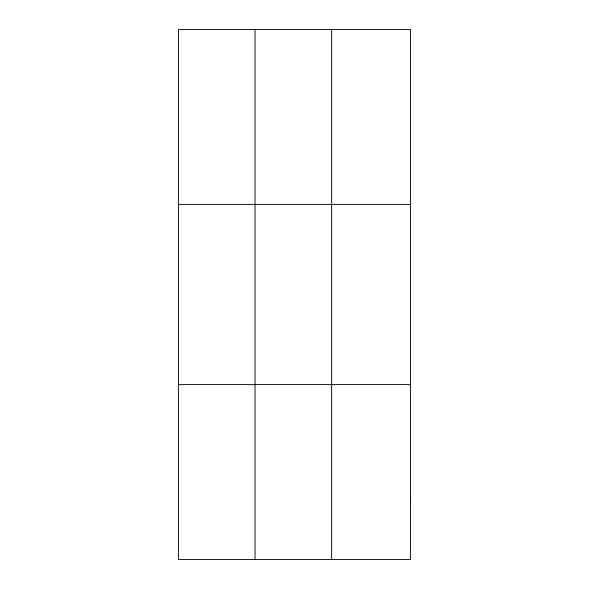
<?xml version="1.0" encoding="UTF-8"?>
<svg xmlns="http://www.w3.org/2000/svg" width="589" height="589" viewBox="0 0 589 589"><rect width="100%" height="100%" fill="white"/><g stroke="black" fill="none" stroke-linecap="round" stroke-linejoin="round"><path stroke-width="0.88" d="M255.044 29.45L255.044 559.55M331.636 29.45L331.636 559.55M178.452 204.383L410.548 204.383M178.452 384.617L410.548 384.617M410.548 501.239L410.548 559.55L178.452 559.55L178.452 29.45L410.548 29.45L410.548 501.239"/></g></svg>
